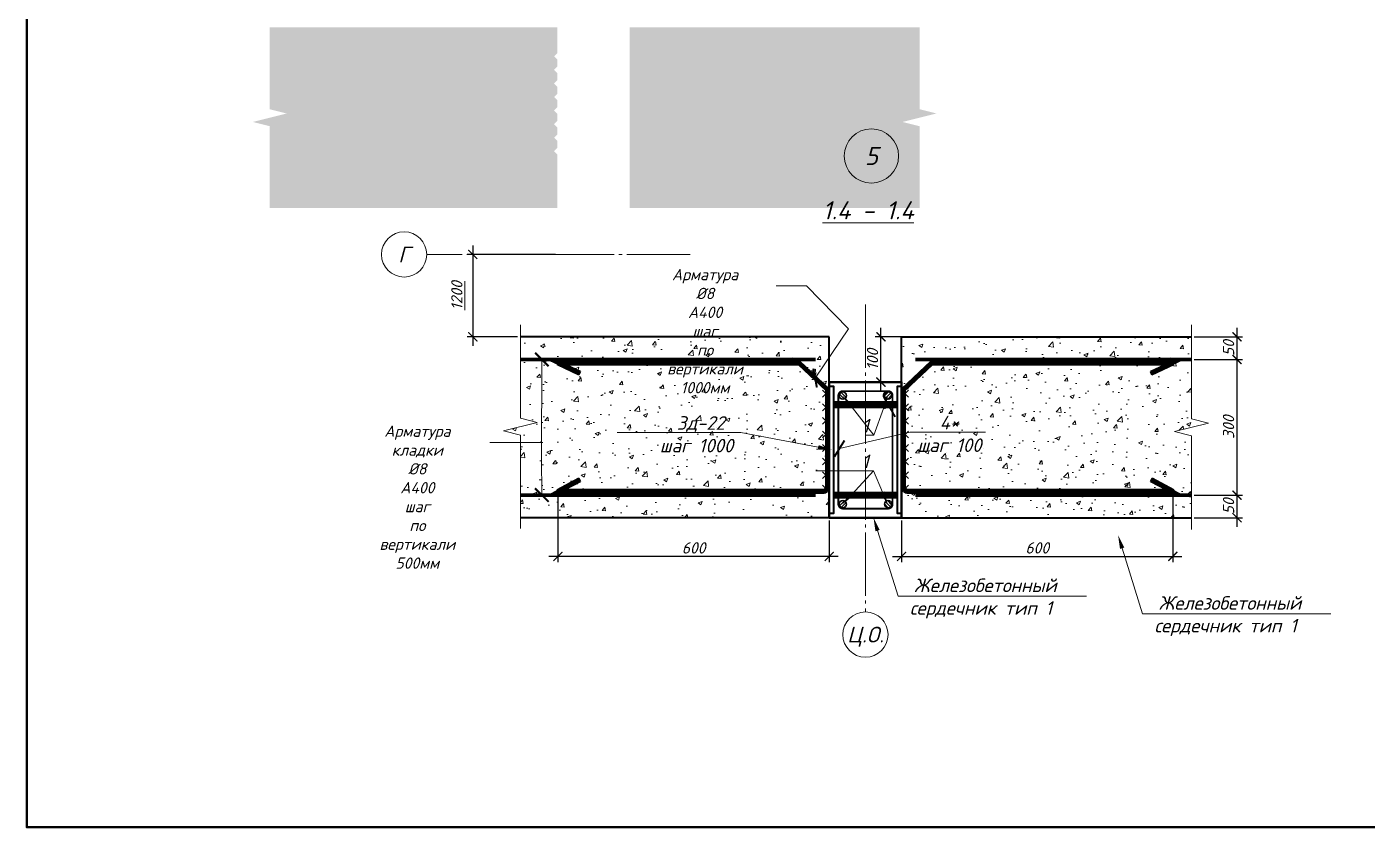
# Model space of a CAD drawing. Header units: millimetres. Extents: x -1807136 to 209800, y 0 to 410608.
# Drawn here: x 13723 to 16687, y 37576 to 39346 of the extents above; entities that cross this region are included whole.
import ezdxf
from ezdxf import colors
from ezdxf.entities.mleader import LeaderData, LeaderLine
from ezdxf.enums import TextEntityAlignment as Align
from ezdxf.math import Vec2, Vec3

# ---------------------------------------------------------------- set-up
doc = ezdxf.new("R2010")
doc.units = ezdxf.units.MM
doc.header["$PDMODE"] = 3
doc.linetypes.add('GOST2.303 5', pattern=[24, 20, -1.5, 1, -1.5])
doc.layers.get('0').update_dxf_attribs({"lineweight": 5})
doc.layers.get('Defpoints').update_dxf_attribs({"lineweight": 0})
for name, color, linetype, lineweight in [('!!!Металл разрез', 7, 'Continuous', 35), ('#Cварка', 96, 'Continuous', 30), ('#Dimensions', 7, 'Continuous', 9), ('#Арматура', 152, 'Continuous', 30), ('#Бетон разрез', 22, 'Continuous', 40), ('#Выноски', 7, 'Continuous', 15), ('#Газобетон', 152, 'Continuous', 35), ('#Оси', 7, 'Continuous', 9), ('k_ Каркасы', 66, 'Continuous', 0), ('k_ Размеры', 7, 'Continuous', 15)]:
    doc.layers.add(name, color=color, linetype=linetype, lineweight=lineweight)
doc.layers.add('#Hatch', color=252, linetype='Continuous', lineweight=5, true_color=0x696969)
doc.layers.add('#Арматура вид_2', color=7, linetype='Continuous', lineweight=35, true_color=0x616161)
doc.styles.add('GOST 2.304', font='isocpeui.ttf')
doc.styles.get("Standard").update_dxf_attribs({"font": 'arial.ttf'})
doc.styles.add('STEP PR', font='isocpeui.ttf')
doc.dimstyles.new('SPDS', dxfattribs={"dimscale": 10, "dimtxt": 2.5, "dimasz": 2, "dimexe": 1.25, "dimexo": 0.625, "dimtad": 1, "dimdec": 0, "dimrnd": 0.001, "dimtxsty": 'STEP PR', "dimblk": 'ARCHTICK', "dimcen": 2.5, "dimdle": 2, "dimclrd": 256, "dimclre": 256, "dimclrt": 7, "dimadec": 0, "dimazin": 2, "dimtfac": 0.75, "dimtdec": 0, "dimtmove": 1, "dimatfit": 3, "dimfxl": 1, "dimtolj": 1, "dimarcsym": 1})
pattern_1 = [(50, (601.246, -784.62), (91.09233, -7.96954), [9.525, -104.775]), (355, (601.25, -784.62), (-17.62171, 95.52842), [7.62, -83.8203]), (100.45144, (608.84, -785.28), (73.47062, 87.55888), [8.095, -89.04512]), (46.1842, (601.25, -759.22), (135.53952, -21.02116), [14.2875, -157.1625]), (96.63556, (612.54, -760.97), (118.70207, 123.71306), [12.1425, -133.5678]), (351.18415, (601.25, -759.22), (118.70207, 123.71306), [11.43, -125.72987]), (21, (613.946, -765.57), (75.8072, -51.1326), [9.525, -104.775]), (326, (613.95, -765.57), (30.90101, 92.09398), [7.62, -83.82]), (71.45144, (620.26, -769.83), (106.70821, 40.96138), [8.095, -89.04497]), (37.5, (601.246, -784.618), (1.544302, 42.27752), [0, -82.804, 0, -85.09, 0, -84.1375]), (7.5, (601.246, -784.62), (33.40983, 50.090287), [0, -48.514, 0, -80.899, 0, -32.0675]), (327.5, (572.925, -784.618), (67.795298, -2.864372), [0, -31.75, 0, -99.06, 0, -131.445]), (317.5, (560.225, -784.62), (74.06459, 12.713246), [0, -41.275, 0, -65.786, 0, -93.345])]

# ---------------------------------------------------------------- blocks, each defined once
blk = doc.blocks.new('*U433')
at = {"color": 0, "linetype": 'ByBlock', "lineweight": -2}
for p, q in [((6.875, 0), (7.188, 1.25)), ((7.188, 1.25), (7.813, -1.25)), ((6.875, 0), (0, 0)), ((7.813, -1.25), (8.125, 0)), ((15.001, 0), (8.125, 0))]:
    blk.add_line(p, q, dxfattribs=at)
blk = doc.blocks.new('*U434')
at = {"color": 0, "linetype": 'ByBlock', "lineweight": -2}
for p, q in [((6.917, 0), (7.229, 1.25)), ((7.229, 1.25), (7.854, -1.25)), ((6.917, 0), (0, 0)), ((7.854, -1.25), (8.167, 0)), ((15.083, 0), (8.167, 0))]:
    blk.add_line(p, q, dxfattribs=at)
blk = doc.blocks.new('*U29')
at = {"layer": '#Арматура', "lineweight": 0}
h = blk.add_hatch(dxfattribs=at)
h.set_pattern_fill('ANSI31', scale=1.6)
edge = h.paths.add_edge_path()
edge.add_arc((0, 8), 8, 0, 360)
blk.add_circle((0, 8), 8)
blk = doc.blocks.new('*U311')
for p, q in [((-0.5, 0.5), (0.5, -0.5)), ((0.5, 0.5), (-0.5, -0.5)), ((1.5, 0.5), (2.5, -0.5)), ((2.5, 0.5), (1.5, -0.5)), ((3.5, 0.5), (4.5, -0.5)), ((4.5, 0.5), (3.5, -0.5)), ((5.5, 0.5), (6.5, -0.5)), ((6.5, 0.5), (5.5, -0.5)), ((7.5, 0.5), (8.5, -0.5)), ((8.5, 0.5), (7.5, -0.5)), ((9.5, 0.5), (10.5, -0.5)), ((10.5, 0.5), (9.5, -0.5)), ((11.5, 0.5), (12.5, -0.5)), ((12.5, 0.5), (11.5, -0.5)), ((13.5, 0.5), (14.5, -0.5)), ((14.5, 0.5), (13.5, -0.5))]:
    blk.add_line(p, q)
blk = doc.blocks.new('_ArchTick')
at = {"color": 0, "linetype": 'ByBlock', "const_width": 0.15}
blk.add_lwpolyline([(-0.5, -0.5), (0.5, 0.5)], dxfattribs=at)
blk = doc.blocks.new('*D435')
at = {"layer": 'Defpoints', "color": 0, "transparency": 16777216}
for p in [(16298.3, 38310.6), (16399.2, 38310.6), (16298.3, 38260.6)]:
    blk.add_point(p, dxfattribs=at)
at = {"layer": 'k_ Размеры', "lineweight": -2, "transparency": 16777216}
for p, q in [((16304.6, 38310.6), (16411.7, 38310.6)), ((16399.2, 38240.6), (16399.2, 38330.6)), ((16304.6, 38260.6), (16411.7, 38260.6))]:
    blk.add_line(p, q, dxfattribs=at)
at = {"layer": 'k_ Размеры', "lineweight": -2, "transparency": 16777216, "xscale": 20, "yscale": 20, "zscale": 20}
for p, rotation in [((16399.2, 38310.6), 90), ((16399.2, 38260.6), 270)]:
    blk.add_blockref('_ArchTick', p, dxfattribs=dict(at, rotation=rotation))
at = {"layer": 'k_ Размеры', "color": 7, "transparency": 16777216, "insert": (16380.5, 38285.6), "char_height": 25, "attachment_point": 5, "rotation": 90, "style": 'STEP PR'}
blk.add_mtext('\\A1;50', dxfattribs=at)
blk = doc.blocks.new('*D436')
at = {"layer": 'Defpoints', "color": 0, "transparency": 16777216}
for p in [(16298.3, 38610.6), (16399.2, 38610.6), (16298.3, 38310.6)]:
    blk.add_point(p, dxfattribs=at)
at = {"layer": 'k_ Размеры', "lineweight": -2, "transparency": 16777216}
for p, q in [((16399.2, 38290.6), (16399.2, 38630.6)), ((16304.6, 38610.6), (16411.7, 38610.6)), ((16304.6, 38310.6), (16411.7, 38310.6))]:
    blk.add_line(p, q, dxfattribs=at)
at = {"layer": 'k_ Размеры', "lineweight": -2, "transparency": 16777216, "xscale": 20, "yscale": 20, "zscale": 20}
for p, rotation in [((16399.2, 38610.6), 90), ((16399.2, 38310.6), 270)]:
    blk.add_blockref('_ArchTick', p, dxfattribs=dict(at, rotation=rotation))
at = {"layer": 'k_ Размеры', "color": 7, "transparency": 16777216, "insert": (16380.5, 38460.6), "char_height": 25, "attachment_point": 5, "rotation": 90, "style": 'STEP PR'}
blk.add_mtext('\\A1;300', dxfattribs=at)
blk = doc.blocks.new('*D437')
at = {"layer": 'Defpoints', "color": 0, "transparency": 16777216}
for p in [(16298.3, 38660.6), (16399.2, 38660.6), (16298.3, 38610.6)]:
    blk.add_point(p, dxfattribs=at)
at = {"layer": 'k_ Размеры', "lineweight": -2, "transparency": 16777216}
for p, q in [((16304.6, 38660.6), (16411.7, 38660.6)), ((16399.2, 38590.6), (16399.2, 38680.6)), ((16304.6, 38610.6), (16411.7, 38610.6))]:
    blk.add_line(p, q, dxfattribs=at)
at = {"layer": 'k_ Размеры', "lineweight": -2, "transparency": 16777216, "xscale": 20, "yscale": 20, "zscale": 20}
for p, rotation in [((16399.2, 38660.6), 90), ((16399.2, 38610.6), 270)]:
    blk.add_blockref('_ArchTick', p, dxfattribs=dict(at, rotation=rotation))
at = {"layer": 'k_ Размеры', "color": 7, "transparency": 16777216, "insert": (16380.5, 38635.6), "char_height": 25, "attachment_point": 5, "rotation": 90, "style": 'STEP PR'}
blk.add_mtext('\\A1;50', dxfattribs=at)
blk = doc.blocks.new('*D438')
at = {"layer": 'Defpoints', "color": 0, "transparency": 16777216}
for p in [(15611.7, 38660.6), (16298.3, 38660.6), (15657.4, 38560.6)]:
    blk.add_point(p, dxfattribs=at)
at = {"layer": 'k_ Размеры', "lineweight": -2, "transparency": 16777216}
for p, q in [((16292.1, 38660.6), (15599.2, 38660.6)), ((15611.7, 38540.6), (15611.7, 38680.6)), ((15651.2, 38560.6), (15599.2, 38560.6))]:
    blk.add_line(p, q, dxfattribs=at)
at = {"layer": 'k_ Размеры', "lineweight": -2, "transparency": 16777216, "xscale": 20, "yscale": 20, "zscale": 20}
for p, rotation in [((15611.7, 38660.6), 90), ((15611.7, 38560.6), 270)]:
    blk.add_blockref('_ArchTick', p, dxfattribs=dict(at, rotation=rotation))
at = {"layer": 'k_ Размеры', "color": 7, "transparency": 16777216, "insert": (15593, 38610.6), "char_height": 25, "attachment_point": 5, "rotation": 90, "style": 'STEP PR'}
blk.add_mtext('\\A1;100', dxfattribs=at)
blk = doc.blocks.new('*D439')
at = {"layer": 'Defpoints', "color": 0, "transparency": 16777216}
for p in [(16257.4, 38318.6), (15657.4, 38260.6), (16257.4, 38175)]:
    blk.add_point(p, dxfattribs=at)
at = {"layer": 'k_ Размеры', "lineweight": -2, "transparency": 16777216}
for p, q in [((16257.4, 38312.3), (16257.4, 38162.5)), ((15657.4, 38254.3), (15657.4, 38162.5)), ((15637.4, 38175), (16277.4, 38175))]:
    blk.add_line(p, q, dxfattribs=at)
at = {"layer": 'k_ Размеры', "lineweight": -2, "transparency": 16777216, "xscale": 20, "yscale": 20, "zscale": 20, "rotation": 180}
blk.add_blockref('_ArchTick', (15657.4, 38175), dxfattribs=at)
at = {"layer": 'k_ Размеры', "lineweight": -2, "transparency": 16777216, "xscale": 20, "yscale": 20, "zscale": 20}
blk.add_blockref('_ArchTick', (16257.4, 38175), dxfattribs=at)
at = {"layer": 'k_ Размеры', "color": 7, "transparency": 16777216, "insert": (15957.4, 38193.7), "char_height": 25, "attachment_point": 5, "style": 'STEP PR'}
blk.add_mtext('\\A1;600', dxfattribs=at)
blk = doc.blocks.new('*D440')
at = {"layer": 'Defpoints', "color": 0, "transparency": 16777216}
for p in [(14897.4, 38318.6), (15497.4, 38260.6), (14897.4, 38175)]:
    blk.add_point(p, dxfattribs=at)
at = {"layer": 'k_ Размеры', "lineweight": -2, "transparency": 16777216}
for p, q in [((14897.4, 38312.3), (14897.4, 38162.5)), ((15497.4, 38254.3), (15497.4, 38162.5)), ((15517.4, 38175), (14877.4, 38175))]:
    blk.add_line(p, q, dxfattribs=at)
at = {"layer": 'k_ Размеры', "lineweight": -2, "transparency": 16777216, "xscale": 20, "yscale": 20, "zscale": 20, "rotation": 180}
blk.add_blockref('_ArchTick', (14897.4, 38175), dxfattribs=at)
at = {"layer": 'k_ Размеры', "lineweight": -2, "transparency": 16777216, "xscale": 20, "yscale": 20, "zscale": 20}
blk.add_blockref('_ArchTick', (15497.4, 38175), dxfattribs=at)
at = {"layer": 'k_ Размеры', "color": 7, "transparency": 16777216, "insert": (15197.4, 38193.7), "char_height": 25, "attachment_point": 5, "style": 'STEP PR'}
blk.add_mtext('\\A1;600', dxfattribs=at)
blk = doc.blocks.new('_None')
blk = doc.blocks.new('*U265')
at = {"color": 0, "linetype": 'ByBlock', "lineweight": -2}
blk.add_circle((0, 0), 6, dxfattribs=at)
blk.add_attdef('Узел', text='', height=4, dxfattribs=at).set_placement((0, 0), align=Align.MIDDLE_CENTER)
blk = doc.blocks.new('*D447')
at = {"layer": 'Defpoints', "color": 0, "transparency": 16777216}
for p in [(14898.4, 38842.8), (14709, 38660.6), (14814.1, 38660.6)]:
    blk.add_point(p, dxfattribs=at)
at = {"layer": 'k_ Размеры', "lineweight": -2, "transparency": 16777216}
for p, q in [((14892.1, 38842.8), (14696.5, 38842.8)), ((14709, 38862.8), (14709, 38640.6)), ((14807.9, 38660.6), (14696.5, 38660.6))]:
    blk.add_line(p, q, dxfattribs=at)
at = {"layer": 'k_ Размеры', "lineweight": -2, "transparency": 16777216, "xscale": 20, "yscale": 20, "zscale": 20}
for p, rotation in [((14709, 38842.8), 90), ((14709, 38660.6), 270)]:
    blk.add_blockref('_ArchTick', p, dxfattribs=dict(at, rotation=rotation))
at = {"layer": 'k_ Размеры', "color": 7, "transparency": 16777216, "insert": (14673.7, 38751.7), "char_height": 25, "attachment_point": 5, "rotation": 90, "style": 'STEP PR'}
blk.add_mtext('\\A1;\\L1200\\P', dxfattribs=at)

msp = doc.modelspace()

# ---------------------------------------------------------------- hatches: boundary and pattern name
at = {"layer": '#Hatch'}
h = msp.add_hatch(dxfattribs=at)
h.set_pattern_fill('ANGLE', color=256)
h.set_pattern_definition([(0, (0, 0), (0, 6.985), [5.08, -1.905]), (90, (0, 0), (-6.985, 4e-16), [5.08, -1.905])])
h.paths.add_polyline_path([(15697.09123, 39345.21213), (15056.19513, 39345.21213), (15056.19513, 38945.21213), (15697.09123, 38945.21213), (15697.09123, 39126.46213), (15659.59123, 39135.83713), (15734.59123, 39154.58713), (15697.09123, 39163.96213)])
h.paths.add_polyline_path([(14896.19513, 39213.55469), (14888.69513, 39221.05469), (14896.19513, 39228.55469), (14896.19513, 39243.55469), (14888.69513, 39251.05469), (14896.19513, 39258.55469), (14896.19513, 39273.55469), (14888.69513, 39281.05469), (14896.19513, 39288.55469), (14896.19513, 39345.21213), (14259.69138, 39345.21213), (14259.69138, 39163.95083), (14297.19138, 39154.57583), (14222.19138, 39135.82583), (14259.69138, 39126.45083), (14259.69138, 38945.21213), (14896.19513, 38945.21213), (14896.19513, 39063.55469), (14888.69513, 39071.05469), (14896.19513, 39078.55469), (14896.19513, 39093.55469), (14888.69513, 39101.05469), (14896.19513, 39108.55469), (14896.19513, 39123.55469), (14888.69513, 39131.05469), (14896.19513, 39138.55469), (14896.19513, 39153.55469), (14888.69513, 39161.05469), (14896.19513, 39168.55469), (14896.19513, 39183.55469), (14888.69513, 39191.05469), (14896.19513, 39198.55469)])
h = msp.add_hatch(dxfattribs=at)
h.set_pattern_fill('AR-CONC', color=256, scale=0.5)
h.set_pattern_definition(pattern_1)
h.paths.add_polyline_path([(15497.44107, 38660.59436), (15497.44107, 38542.25179), (15489.94107, 38534.75179), (15497.44107, 38527.25179), (15497.44107, 38512.25179), (15489.94107, 38504.75179), (15497.44107, 38497.25179), (15497.44107, 38482.25179), (15489.94107, 38474.75179), (15497.44107, 38467.25179), (15497.44107, 38452.25179), (15489.94107, 38444.75179), (15497.44107, 38437.25179), (15497.44107, 38422.25179), (15489.94107, 38414.75179), (15497.44107, 38407.25179), (15497.44107, 38392.25179), (15489.94107, 38384.75179), (15497.44107, 38377.25179), (15497.44107, 38362.25179), (15489.94107, 38354.75179), (15497.44107, 38347.25179), (15497.44107, 38332.25179), (15489.94107, 38324.75179), (15497.44107, 38317.25179), (15497.44107, 38260.59436), (14814.14444, 38260.59436), (14814.14444, 38443.08589), (14776.64444, 38452.46089), (14851.64444, 38471.21089), (14814.14444, 38480.58589), (14814.14444, 38660.59436)])
h = msp.add_hatch(dxfattribs=at)
h.set_pattern_fill('AR-CONC', color=256, scale=0.5)
h.set_pattern_definition(pattern_1)
h.paths.add_polyline_path([(15657.44107, 38260.59436), (15657.44107, 38660.59436), (16298.33717, 38660.59436), (16298.33717, 38479.34436), (16335.83717, 38469.96936), (16260.83717, 38451.21936), (16298.33717, 38441.84436), (16298.33717, 38260.59436)])

# ---------------------------------------------------------------- linework, layer by layer
at = {"layer": '!!!Металл разрез'}
for points in [[(15497.44107, 38270.59436), (15507.44107, 38270.59436), (15507.44107, 38550.59436), (15497.44107, 38550.59436)], [(15657.44107, 38550.59436), (15647.44107, 38550.59436), (15647.44107, 38270.59436), (15657.44107, 38270.59436)]]:
    msp.add_lwpolyline(points, close=True, dxfattribs=at)
at = {"layer": '#Арматура', "const_width": 8}
for points in [[(14814.14444, 38610.59436), (15467.44107, 38610.59436)], [(15687.44107, 38610.59436), (16298.33717, 38610.59436)], [(14814.14444, 38310.59436), (15467.44107, 38310.59436)], [(15687.44107, 38310.59436), (16298.33717, 38310.59436)]]:
    msp.add_lwpolyline(points, dxfattribs=at)
at = {"layer": '#Арматура'}
for points in [[(14943.22262, 38347.75949), (14895.41546, 38322.04675), (14897.4695, 38314.59436), (15483.44107, 38314.59436, 0.4142135624), (15497.44107, 38328.59436), (15497.44107, 38545.26828), (15432.61438, 38606.59436), (14897.63249, 38606.59436), (14895.5838, 38599.04722), (14943.77429, 38576.48304)], [(14947.01204, 38340.7139), (14913.32275, 38322.59436), (15483.44107, 38322.59436, 0.4142135624), (15489.44107, 38328.59436), (15489.44107, 38541.82381), (15429.42994, 38598.59436), (14915.41682, 38598.59436), (14947.16666, 38583.72816)], [(16211.65952, 38347.75949), (16259.46667, 38322.04675), (16257.41264, 38314.59436), (15671.44107, 38314.59436, -0.4142135624), (15657.44107, 38328.59436), (15657.44107, 38545.26828), (15722.26776, 38606.59436), (16257.24964, 38606.59436), (16259.29834, 38599.04722), (16211.10785, 38576.48304)], [(16207.8701, 38340.7139), (16241.55939, 38322.59436), (15671.44107, 38322.59436, -0.4142135624), (15665.44107, 38328.59436), (15665.44107, 38541.82381), (15725.45219, 38598.59436), (16239.46532, 38598.59436), (16207.71547, 38583.72816)]]:
    msp.add_lwpolyline(points, format="xyb", dxfattribs=at)
for points in [[(14943.77429, 38576.48304), (14947.16666, 38583.72816)], [(16211.10785, 38576.48304), (16207.71547, 38583.72816)], [(15647.44107, 38516.59436), (15507.44107, 38516.59436)], [(15647.44107, 38504.59436), (15507.44107, 38504.59436)], [(14947.01204, 38340.7139), (14943.22262, 38347.75949)], [(16207.8701, 38340.7139), (16211.65952, 38347.75949)], [(15647.44107, 38316.59436), (15507.44107, 38316.59436)], [(15647.44107, 38304.59436), (15507.44107, 38304.59436)]]:
    msp.add_lwpolyline(points, dxfattribs=at)
at = {"layer": '#Арматура вид_2', "const_width": 8}
for points in [[(14945.11733, 38344.2367), (14897.44107, 38318.59436), (15483.44107, 38318.59436, 0.4142135624), (15493.44107, 38328.59436), (15493.44107, 38543.54605), (15431.02216, 38602.59436), (14897.44107, 38602.59436), (14945.47047, 38580.1056)], [(16209.76481, 38344.2367), (16257.44107, 38318.59436), (15671.44107, 38318.59436, -0.4142135624), (15661.44107, 38328.59436), (15661.44107, 38543.54605), (15723.85998, 38602.59436), (16257.44107, 38602.59436), (16209.41166, 38580.1056)]]:
    msp.add_lwpolyline(points, format="xyb", dxfattribs=at)
at = {"layer": '#Арматура вид_2', "color": 7, "true_color": 0xffffff, "const_width": 12}
for points in [[(15647.44107, 38510.59436), (15507.44107, 38510.59436)], [(15647.44107, 38310.59436), (15507.44107, 38310.59436)]]:
    msp.add_lwpolyline(points, dxfattribs=at)
at = {"layer": '#Бетон разрез'}
msp.add_lwpolyline([(15497.44107, 38560.59436), (15497.44107, 38260.59436), (15657.44107, 38260.59436), (15657.44107, 38560.59436)], close=True, dxfattribs=at)
at = {"layer": '#Газобетон'}
for points in [[(15497.44107, 38660.59436), (14814.14444, 38660.59436)], [(15497.44107, 38260.59436), (15497.44107, 38660.59436)], [(15657.44107, 38660.59436), (16298.33717, 38660.59436)], [(15657.44107, 38260.59436), (15657.44107, 38660.59436)], [(15497.44107, 38260.59436), (14814.14444, 38260.59436)], [(15657.44107, 38260.59436), (16298.33717, 38260.59436)]]:
    msp.add_lwpolyline(points, dxfattribs=at)
at = {"layer": '#Оси', "linetype": 'GOST2.303 5', "ltscale": 7}
for points in [[(15189.60584, 38842.75087), (15189.60584, 38842.75087), (14607.12818, 38842.75087)], [(15577.44107, 38732.0302), (15577.44107, 38052.01825)]]:
    msp.add_lwpolyline(points, dxfattribs=at)
at = {"layer": '#Оси', "linetype": 'Continuous', "ltscale": 100}
for centre in [(14557.12818, 38842.75087), (15577.44107, 38002.01825)]:
    msp.add_circle(centre, 50, dxfattribs=at)
at = {"color": 3, "lineweight": 40}
msp.add_lwpolyline([(13722.58032, 44882.43803), (24318.13743, 44882.43803), (24318.13743, 37575.98639), (13722.58032, 37575.98639)], close=True, dxfattribs=at)
msp.add_lwpolyline([(15647.44107, 38476.59436), (15647.44107, 38464.59436)])
at = {"layer": 'k_ Каркасы', "const_width": 4}
msp.add_lwpolyline([(15627.44107, 38540.59436), (15527.44107, 38540.59436, 0.4142135624), (15517.44107, 38530.59436), (15517.44107, 38290.59436, 0.4142135624), (15527.44107, 38280.59436), (15627.44107, 38280.59436, 0.4142135624), (15637.44107, 38290.59436), (15637.44107, 38530.59436, 0.4142135624), (15627.44107, 38540.59436, 0.4142135624), (15617.44107, 38530.59436, 0.0984914033), (15618.20227, 38526.76752), (15643.20227, 38483.46625)], format="xyb", dxfattribs=at)

# ---------------------------------------------------------------- block references
at = {"layer": '#Cварка', "yscale": 15, "zscale": 15}
for p, xscale, rotation in [((15489.94107, 38534.75179), -15, 90), ((15664.94107, 38534.75179), 15, 270)]:
    msp.add_blockref('*U311', p, dxfattribs=dict(at, xscale=xscale, rotation=rotation))
at = {"layer": '#Арматура'}
for p, rotation in [((15535.44107, 38530.59436), 90.00000000000001), ((15619.44107, 38290.59436), 270)]:
    msp.add_blockref('*U29', p, dxfattribs=dict(at, rotation=rotation))
at = {"layer": '#Арматура', "xscale": -1}
for p, rotation in [((15619.44107, 38530.59436), 270), ((15535.44107, 38290.59436), 90)]:
    msp.add_blockref('*U29', p, dxfattribs=dict(at, rotation=rotation))
ref = msp.add_blockref('*U265', (15590.64453, 39060.62536), dxfattribs=dict(xscale=10, yscale=10, zscale=10))
ref.add_attrib('Узел', '5', dxfattribs={"color": 0, "linetype": 'ByBlock', "lineweight": -2, "height": 40, "style": 'STEP PR'}).set_placement((15590.64453, 39060.62536), align=Align.MIDDLE_CENTER)
at = {"xscale": -30, "yscale": -30, "zscale": -30, "rotation": 270}
for name, p in [('*U433', (14814.14444, 38236.82742)), ('*U434', (16298.33717, 38234.34436))]:
    msp.add_blockref(name, p, dxfattribs=at)

# ---------------------------------------------------------------- texts
at = {"layer": '#Dimensions', "style": 'STEP PR'}
msp.add_text('%%U1.4 - 1.4', height=40, dxfattribs=at).set_placement((15583.38906, 38920.46412), align=Align.CENTER)
at = {"layer": '#Оси', "linetype": 'Continuous', "ltscale": 100, "style": 'GOST 2.304'}
for s, p in [('Г', (14557.12818, 38842.75087)), ('Ц.О.', (15577.44107, 38002.01825))]:
    msp.add_text(s, height=35, dxfattribs=at).set_placement(p, align=Align.MIDDLE_CENTER)

# ---------------------------------------------------------------- dimensions: what is measured, and where the dimension line sits
at = {"layer": 'k_ Размеры'}
dim = msp.add_linear_dim(base=(14708.96002, 38660.59436), p1=(14898.36701, 38842.75087), p2=(14814.14444, 38660.59436), angle=90, text='%%U1200\\P', dimstyle='SPDS', dxfattribs=at)
dim.commit()
dim.dimension.update_dxf_attribs({"geometry": '*D447', "text_midpoint": (14694.96319, 38751.67261), "dimtype": 160})
for base, p1, p2, angle, picture, middle in [((15611.70853, 38660.59436), (15657.44107, 38560.59436), (16298.33717, 38660.59436), 90, '*D438', (15592.95853, 38610.59436)), ((16399.2048, 38660.59436), (16298.33717, 38610.59436), (16298.33717, 38660.59436), 270, '*D437', (16380.4548, 38635.59436)), ((16399.2048, 38610.59436), (16298.33717, 38310.59436), (16298.33717, 38610.59436), 270, '*D436', (16380.4548, 38460.59436)), ((16399.2048, 38310.59436), (16298.33717, 38260.59436), (16298.33717, 38310.59436), 90, '*D435', (16380.4548, 38285.59436))]:
    dim = msp.add_linear_dim(base=base, p1=p1, p2=p2, angle=angle, dimstyle='SPDS', dxfattribs=at)
    dim.commit()
    dim.dimension.update_dxf_attribs({"geometry": picture, "text_midpoint": middle})
for base, p1, p2, picture, middle in [((14897.44107, 38174.99287), (15497.44107, 38260.59436), (14897.44107, 38318.59436), '*D440', (15197.44107, 38193.74287)), ((16257.44107, 38174.99287), (15657.44107, 38260.59436), (16257.44107, 38318.59436), '*D439', (15957.44107, 38193.74287))]:
    dim = msp.add_linear_dim(base=base, p1=p1, p2=p2, dimstyle='SPDS', dxfattribs=at)
    dim.commit()
    dim.dimension.update_dxf_attribs({"geometry": picture, "text_midpoint": middle})

# ---------------------------------------------------------------- leaders
at = {"layer": '#Выноски'}
ml = msp.add_multileader_mtext('Standard', dxfattribs=at)
ml.set_content('{\\H0.83333x;Арматура \\P%%C8 А400 \\Pшаг по вертикали 1000мм}', color=256, style='STEP PR')
ml.set_leader_properties(color=256, linetype='ByLayer', lineweight=-1)
ml.set_arrow_properties(name='ARCHTICK')
ml.build(insert=Vec2(0, 0))
ml.multileader.update_dxf_attribs({"text_left_attachment_type": 6, "text_right_attachment_type": 6, "dogleg_length": 0, "arrow_head_size": 30, "scale": 0.1})
ctx = ml.context
ctx.base_point, ctx.scale, ctx.char_height, ctx.arrow_head_size, ctx.landing_gap_size, ctx.plane_origin = Vec3(14998.12974, 38773.1794), 0.1, 30, 30, 12.5, Vec3(17712.12128, 38011.42166)
ctx.left_attachment, ctx.right_attachment, ctx.text_align_type = 6, 6, 1
notes = []
notes.append((ctx, [(1, (1, 1, 0), (15447.27577, 38773.1794), (-1, 0), 0, [(1, [(15466.02486, 38569.48179), (15539.93826, 38677.9408)], 0, [])])]))
ctx.mtext.insert, ctx.mtext.rotation, ctx.mtext.width, ctx.mtext.defined_height, ctx.mtext.alignment, ctx.mtext.flow_direction = Vec3(15222.70276, 38810.67937), 6.2831853072, 539.4621505, 200.16184, 2, 5
ml = msp.add_multileader_mtext('Standard', dxfattribs=at)
ml.set_content('{\\H0.83333x; }', color=256, style='STEP PR')
ml.set_leader_properties(color=256, linetype='ByLayer', lineweight=-1)
ml.set_arrow_properties(name='ARCHTICK')
ml.build(insert=Vec2(0, 0))
ml.multileader.update_dxf_attribs({"text_left_attachment_type": 6, "text_right_attachment_type": 6, "dogleg_length": 0, "arrow_head_size": 30, "scale": 0.1})
ctx = ml.context
ctx.base_point, ctx.scale, ctx.char_height, ctx.arrow_head_size, ctx.landing_gap_size, ctx.plane_origin, ctx.plane_x_axis, ctx.plane_y_axis = Vec3(14860.97227, 38394.253), 0.1, 30, 30, 12.5, Vec3(16305.83264, 35532.25746), Vec3(0, 1), Vec3(-1, 0)
ctx.left_attachment, ctx.right_attachment, ctx.text_align_type = 6, 6, 1
notes.append((ctx, [(2, (1, 1, 0), (14860.97227, 38394.253), (0, 1), 0, [(1, [(14861.65472, 38610.59436)], 0, []), (0, [(14861.65472, 38310.59436)], 0, [])])]))
ctx.mtext.insert, ctx.mtext.text_direction, ctx.mtext.rotation, ctx.mtext.alignment, ctx.mtext.flow_direction = Vec3(14830.97227, 38414.51812), Vec3(0, 1), 1.5707963268, 2, 5
ml = msp.add_multileader_mtext('Standard', dxfattribs=at)
ml.set_content('\\A1;1          ', color=256, style='STEP PR')
ml.set_leader_properties(color=256, linetype='ByLayer', lineweight=-1)
ml.build(insert=Vec2(0, 0))
ml.multileader.update_dxf_attribs({"text_left_attachment_type": 6, "text_right_attachment_type": 6, "dogleg_length": 0, "arrow_head_size": 30, "scale": 0.1})
ctx = ml.context
ctx.base_point, ctx.scale, ctx.char_height, ctx.arrow_head_size, ctx.landing_gap_size, ctx.plane_origin = Vec3(15559.84831, 38443.20047), 0.1, 30, 30, 12.5, Vec3(18404.1231, 37448.57069)
ctx.left_attachment, ctx.right_attachment, ctx.text_align_type = 6, 6, 1
notes.append((ctx, [(1, (1, 1, 0), (15595.73467, 38443.20047), (-1, 0), 0, [(1, [(15527.07391, 38530.70384)], 0, []), (3, [(15627.26836, 38530.37838)], 0, [])])]))
ctx.mtext.insert, ctx.mtext.rotation, ctx.mtext.width, ctx.mtext.defined_height, ctx.mtext.alignment, ctx.mtext.flow_direction = Vec3(15577.79149, 38479.20047), 6.2831853072, 63.9733655, 69.10516, 2, 5
ml = msp.add_multileader_mtext('Standard', dxfattribs=at)
ml.set_content('\\A1; Зд-22\\Pшаг 1000         ', color=256, style='STEP PR')
ml.set_leader_properties(color=256, linetype='ByLayer', lineweight=-1)
ml.build(insert=Vec2(0, 0))
ml.multileader.update_dxf_attribs({"text_left_attachment_type": 6, "text_right_attachment_type": 6, "dogleg_length": 0, "arrow_head_size": 30, "scale": 0.1})
ctx = ml.context
ctx.base_point, ctx.scale, ctx.char_height, ctx.arrow_head_size, ctx.landing_gap_size, ctx.plane_origin = Vec3(15105.57199, 38449.02399), 0.1, 30, 30, 12.5, Vec3(18020.3653, 39823.99548)
ctx.left_attachment, ctx.right_attachment, ctx.text_align_type = 6, 6, 1
notes.append((ctx, [(1, (1, 1, 0), (15302.02653, 38449.02399), (-1, 0), 0, [(3, [(15502.44107, 38410.59436)], 0, [])])]))
ctx.mtext.insert, ctx.mtext.alignment, ctx.mtext.flow_direction = Vec3(15203.79926, 38485.02399), 2, 5
ml = msp.add_multileader_mtext('Standard', dxfattribs=at)
ml.set_content('\\A1;4*\\Pшаг 100', color=256, style='STEP PR')
ml.set_leader_properties(color=256, linetype='ByLayer', lineweight=-1)
ml.set_arrow_properties(name='ARCHTICK')
ml.build(insert=Vec2(0, 0))
ml.multileader.update_dxf_attribs({"text_left_attachment_type": 6, "text_right_attachment_type": 6, "dogleg_length": 0, "arrow_head_size": 30, "scale": 0.1})
ctx = ml.context
ctx.base_point, ctx.scale, ctx.char_height, ctx.arrow_head_size, ctx.landing_gap_size, ctx.plane_origin = Vec3(15675.73457, 38449.89356), 0.1, 30, 30, 12.5, Vec3(16491.95171, 37549.72341)
ctx.left_attachment, ctx.right_attachment, ctx.text_align_type = 6, 6, 1
notes.append((ctx, [(0, (1, 1, 0), (15675.73457, 38449.89356), (1, 0), 0, [(1, [(15519.84097, 38413.33214)], 0, [])])]))
ctx.mtext.insert, ctx.mtext.rotation, ctx.mtext.alignment, ctx.mtext.flow_direction = Vec3(15763.08684, 38485.89356), 6.2831853072, 2, 5
ml = msp.add_multileader_mtext('Standard', dxfattribs=at)
ml.set_content('{\\H0.83333x;Арматура кладки\\P%%C8 А400 \\Pшаг по вертикали 500мм}', color=256, style='STEP PR')
ml.set_leader_properties(color=256, linetype='ByLayer', lineweight=-1)
ml.set_arrow_properties(name='NONE')
ml.build(insert=Vec2(0, 0))
ml.multileader.update_dxf_attribs({"text_left_attachment_type": 6, "text_right_attachment_type": 6, "dogleg_length": 0, "arrow_head_size": 30, "scale": 0.1})
ctx = ml.context
ctx.base_point, ctx.scale, ctx.char_height, ctx.arrow_head_size, ctx.landing_gap_size, ctx.plane_origin = Vec3(14368.23825, 38426.87698), 0.1, 30, 30, 12.5, Vec3(17140.57577, 37655.20059)
ctx.left_attachment, ctx.right_attachment, ctx.text_align_type = 6, 6, 1
notes.append((ctx, [(1, (1, 1, 0), (14804.44873, 38426.87698), (-1, 0), 0, [(1, [(14863.57893, 38426.87698)], 0, [])])]))
ctx.mtext.insert, ctx.mtext.rotation, ctx.mtext.width, ctx.mtext.defined_height, ctx.mtext.alignment, ctx.mtext.flow_direction = Vec3(14586.34349, 38464.37695), 6.2831853072, 445.1670088, 219.99912, 2, 5
ml = msp.add_multileader_mtext('Standard', dxfattribs=at)
ml.set_content('\\A1;1          ', color=256, style='STEP PR')
ml.set_leader_properties(color=256, linetype='ByLayer', lineweight=-1)
ml.build(insert=Vec2(0, 0))
ml.multileader.update_dxf_attribs({"text_left_attachment_type": 6, "text_right_attachment_type": 6, "dogleg_length": 0, "arrow_head_size": 30, "scale": 0.1})
ctx = ml.context
ctx.base_point, ctx.scale, ctx.char_height, ctx.arrow_head_size, ctx.landing_gap_size, ctx.plane_origin = Vec3(15559.49789, 38364.13008), 0.1, 30, 30, 12.5, Vec3(18368.48231, 36992.86715)
ctx.left_attachment, ctx.right_attachment, ctx.text_align_type = 6, 6, 1
notes.append((ctx, [(1, (1, 1, 0), (15595.38425, 38364.13008), (-1, 0), 0, [(1, [(15526.48986, 38290.24656)], 0, []), (3, [(15626.90163, 38289.19961)], 0, [])])]))
ctx.mtext.insert, ctx.mtext.rotation, ctx.mtext.defined_height, ctx.mtext.alignment, ctx.mtext.flow_direction = Vec3(15577.44107, 38400.13008), 6.2831853072, 70.09428, 2, 5
ml = msp.add_multileader_mtext('Standard', dxfattribs=at)
ml.set_content('\\A1; Железобетонный \\Pсердечник тип 1        ', color=256, style='STEP PR')
ml.set_leader_properties(color=256, linetype='ByLayer', lineweight=-1)
ml.build(insert=Vec2(0, 0))
ml.multileader.update_dxf_attribs({"text_left_attachment_type": 6, "text_right_attachment_type": 6, "dogleg_length": 0, "arrow_head_size": 30, "scale": 0.1})
ctx = ml.context
ctx.base_point, ctx.scale, ctx.char_height, ctx.arrow_head_size, ctx.landing_gap_size, ctx.plane_origin = Vec3(15649.41071, 38086.89605), 0.1, 30, 30, 12.5, Vec3(18698.26927, 36898.48626)
ctx.left_attachment, ctx.right_attachment, ctx.text_align_type = 6, 6, 1
notes.append((ctx, [(0, (1, 1, 0), (15649.41071, 38086.89605), (1, 0), 0, [(3, [(15595.23516, 38260.59436)], 0, [])])]))
ctx.mtext.insert, ctx.mtext.rotation, ctx.mtext.alignment, ctx.mtext.flow_direction = Vec3(15833.03571, 38125.89605), 6.2831853072, 2, 5
ml = msp.add_multileader_mtext('Standard', dxfattribs=at)
ml.set_content('\\A1; Железобетонный \\Pсердечник тип 1        ', color=256, style='STEP PR')
ml.set_leader_properties(color=256, linetype='ByLayer', lineweight=-1)
ml.build(insert=Vec2(0, 0))
ml.multileader.update_dxf_attribs({"text_left_attachment_type": 6, "text_right_attachment_type": 6, "dogleg_length": 0, "arrow_head_size": 30, "scale": 0.1})
ctx = ml.context
ctx.base_point, ctx.scale, ctx.char_height, ctx.arrow_head_size, ctx.landing_gap_size, ctx.plane_origin = Vec3(16190.37885, 38047.90635), 0.1, 30, 30, 12.5, Vec3(19239.23741, 36859.49656)
ctx.left_attachment, ctx.right_attachment, ctx.text_align_type = 6, 6, 1
notes.append((ctx, [(0, (1, 1, 0), (16190.37885, 38047.90635), (1, 0), 0, [(3, [(16136.2033, 38221.60466)], 0, [])])]))
ctx.mtext.insert, ctx.mtext.rotation, ctx.mtext.alignment, ctx.mtext.flow_direction = Vec3(16374.00385, 38086.90635), 6.2831853072, 2, 5
for ctx, leaders in notes:
    for number, flags, end, landing, length, lines in leaders:
        leader = LeaderData()
        leader.index, (leader.has_last_leader_line, leader.has_dogleg_vector, leader.attachment_direction) = number, flags
        leader.last_leader_point, leader.dogleg_vector, leader.dogleg_length = Vec3(end), Vec3(landing), length
        for number, points, colour, breaks in lines:
            line = LeaderLine()
            line.index, line.vertices, line.color, line.breaks = number, Vec3.list(points), colors.encode_raw_color(colour), breaks
            leader.lines.append(line)
        ctx.leaders.append(leader)

doc.saveas('drawing.dxf')
